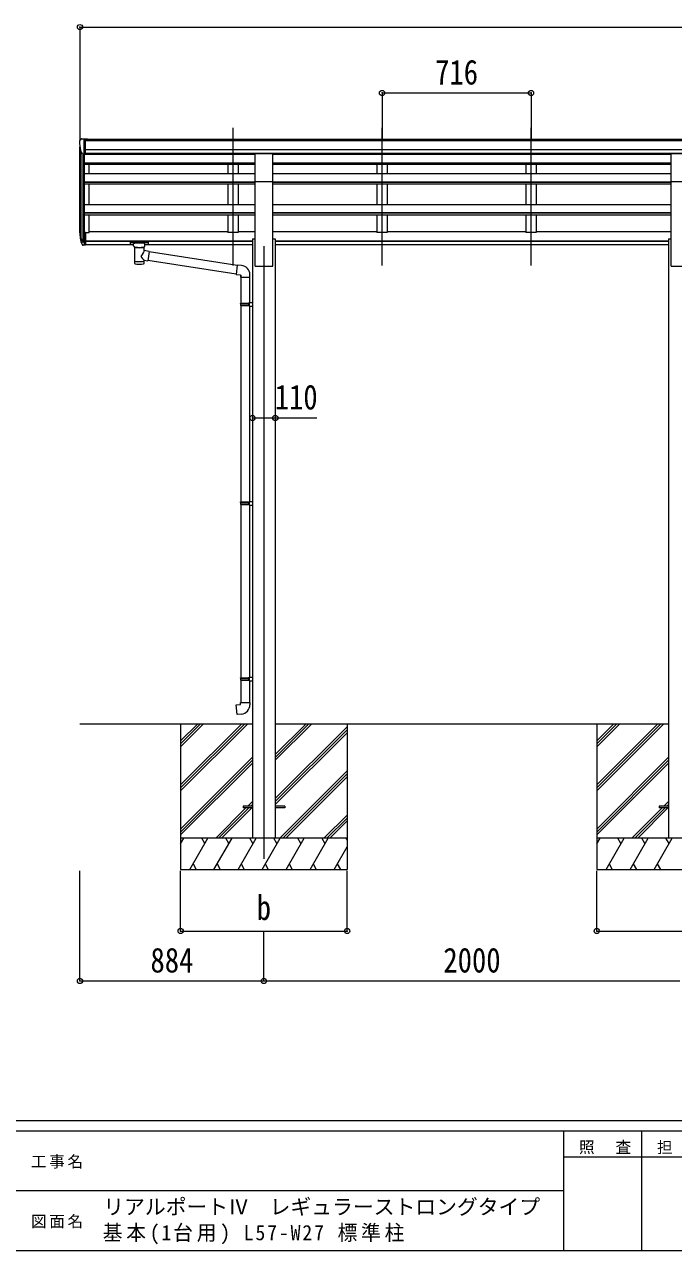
# Model space of a CAD drawing. Units: millimetres at full size, sheet at 1:25. Extents: x -6988 to 7066, y -4877 to 4823.
# Drawn here: x -300 to 2819, y -4877 to 1015 of the extents above; entities that cross this region are included whole.
import ezdxf
from ezdxf.enums import TextEntityAlignment as Align

# ---------------------------------------------------------------- set-up
doc = ezdxf.new("R2010")
doc.units = ezdxf.units.MM
doc.header["$LTSCALE"] = 25
doc.header["$PDMODE"] = 32
doc.header["$PDSIZE"] = 25
for name, color, linetype, lineweight in [('0-0_0', 7, 'Continuous', 9), ('0-1_本体', 4, 'Continuous', 9), ('0-2_部品', 7, 'Continuous', 9), ('0-8_PARTS2', 2, 'Continuous', 9), ('0-A_寸法', 6, 'Continuous', 9), ('F-0_240', 7, 'Continuous', 9)]:
    doc.layers.add(name, color=color, linetype=linetype, lineweight=lineweight)
doc.styles.add('ＭＳ ゴシック', font='')
doc.styles.get('ＭＳ ゴシック').set_extended_font_data('MS Gothic')

msp = doc.modelspace()

# ---------------------------------------------------------------- linework, layer by layer
at = {"layer": '0-0_0'}
for p, q in [((-33.87, -2345.47), (795.13, -2345.47)), ((450.13, -2345.47), (450.13, -3045.47)), ((450.13, -2639.65), (744.31, -2345.47)), ((450.13, -2653.79), (758.45, -2345.47)), ((450.13, -2667.93), (772.6, -2345.47)), ((450.13, -2455.8), (560.46, -2345.47)), ((450.13, -2441.66), (546.32, -2345.47)), ((450.13, -2427.52), (532.18, -2345.47)), ((905.13, -2521.3), (1080.96, -2345.47)), ((905.13, -2507.16), (1066.82, -2345.47)), ((905.13, -2493.02), (1052.68, -2345.47)), ((905.13, -2345.47), (2795.13, -2345.47)), ((1250.13, -2345.47), (1250.13, -3045.47)), ((2450.13, -2345.47), (2450.13, -3045.47)), ((2450.13, -2639.65), (2744.31, -2345.47)), ((2450.13, -2653.79), (2758.45, -2345.47)), ((2450.13, -2667.93), (2772.6, -2345.47)), ((2450.13, -2455.8), (2560.46, -2345.47)), ((2450.13, -2441.66), (2546.32, -2345.47)), ((2450.13, -2427.52), (2532.18, -2345.47)), ((905.13, -2705.15), (1250.13, -2360.15)), ((905.13, -2719.29), (1250.13, -2374.29)), ((905.13, -2733.43), (1250.13, -2388.44)), ((450.13, -2851.78), (795.13, -2506.78)), ((450.13, -2865.92), (795.13, -2520.93)), ((2450.13, -2851.78), (2795.13, -2506.78)), ((2450.13, -2865.92), (2795.13, -2520.93)), ((450.13, -2880.07), (795.13, -2535.07)), ((926.94, -2895.47), (1250.13, -2572.28)), ((941.08, -2895.47), (1250.13, -2586.43)), ((2450.13, -2880.07), (2795.13, -2535.07)), ((955.23, -2895.47), (1250.13, -2600.57)), ((618.57, -2895.47), (764.07, -2749.97)), ((632.72, -2895.47), (778.22, -2749.97)), ((646.86, -2895.47), (792.36, -2749.97)), ((773.07, -2740.97), (795.13, -2718.91)), ((787.22, -2740.97), (795.13, -2733.06)), ((2618.57, -2895.47), (2764.07, -2749.97)), ((2632.72, -2895.47), (2778.22, -2749.97)), ((2646.86, -2895.47), (2792.36, -2749.97)), ((2773.07, -2740.97), (2795.13, -2718.91)), ((2787.22, -2740.97), (2795.13, -2733.06)), ((1139.07, -2895.47), (1250.13, -2784.41)), ((1153.22, -2895.47), (1250.13, -2798.56)), ((1167.36, -2895.47), (1250.13, -2812.7)), ((1250.13, -2895.47), (450.13, -2895.47)), ((450.13, -2922.98), (466.01, -2895.47)), ((494.88, -3045.47), (581.48, -2895.47)), ((566.48, -2921.45), (551.48, -2895.47)), ((610.35, -3045.47), (696.95, -2895.47)), ((681.95, -2921.45), (666.95, -2895.47)), ((725.82, -3045.47), (812.42, -2895.47)), ((797.42, -2921.45), (782.42, -2895.47)), ((841.29, -3045.47), (927.89, -2895.47)), ((912.89, -2921.45), (897.89, -2895.47)), ((956.76, -3045.47), (1043.36, -2895.47)), ((1028.36, -2921.45), (1013.36, -2895.47)), ((1072.23, -3045.47), (1158.83, -2895.47)), ((1128.83, -2895.47), (1143.83, -2921.45)), ((1187.7, -3045.47), (1250.13, -2937.33)), ((1244.3, -2895.47), (1250.13, -2905.57)), ((3250.13, -2895.47), (2450.13, -2895.47)), ((2450.13, -2922.98), (2466.01, -2895.47)), ((2494.88, -3045.47), (2581.48, -2895.47)), ((2566.48, -2921.45), (2551.48, -2895.47)), ((2610.35, -3045.47), (2696.95, -2895.47)), ((2681.95, -2921.45), (2666.95, -2895.47)), ((2725.82, -3045.47), (2812.42, -2895.47)), ((2797.42, -2921.45), (2782.42, -2895.47)), ((450.13, -3045.47), (1250.13, -3045.47)), ((509.88, -3019.49), (524.87, -3045.47)), ((625.35, -3019.49), (640.35, -3045.47)), ((740.82, -3019.49), (755.82, -3045.47)), ((856.29, -3019.49), (871.29, -3045.47)), ((971.76, -3019.49), (986.76, -3045.47)), ((1087.23, -3019.49), (1102.23, -3045.47)), ((1202.7, -3019.49), (1217.7, -3045.47)), ((2450.13, -3045.47), (3250.13, -3045.47)), ((2509.88, -3019.49), (2524.87, -3045.47)), ((2625.35, -3019.49), (2640.35, -3045.47)), ((2740.82, -3019.49), (2755.82, -3045.47))]:
    msp.add_line(p, q, dxfattribs=at)
at = {"layer": '0-1_本体'}
for p, q in [((-33.87, 13.79), (-33.87, 427.31)), ((-7.37, 464.06), (5707.63, 464.06)), ((-7.37, 458.7), (5707.63, 458.7)), ((-7.37, 415.18), (5707.63, 415.18)), ((-29.59, 408.51), (-29.59, -10.47)), ((-19.87, 393.15), (-19.87, -28.47)), ((-13.87, 393.68), (-13.87, 15.96)), ((-13.87, 392.18), (807.63, 392.18)), ((-7.37, 397.51), (5707.63, 397.51)), ((807.63, 395.14), (-7.37, 395.14)), ((677.13, 395.14), (677.13, 392.18)), ((727.13, 395.14), (727.13, 392.18)), ((892.63, 395.14), (2807.63, 395.14)), ((892.63, 392.18), (2807.63, 392.18)), ((1393.13, 395.14), (1393.13, 392.18)), ((1443.13, 395.14), (1443.13, 392.18)), ((2109.13, 395.14), (2109.13, 392.18)), ((2159.13, 395.14), (2159.13, 392.18)), ((-13.87, 350.23), (807.63, 350.23)), ((-13.87, 348.53), (807.63, 348.53)), ((-13.87, 344.75), (807.63, 344.75)), ((-13.87, 299.32), (807.63, 299.32)), ((11.13, 299.32), (11.13, 344.75)), ((677.13, 344.75), (677.13, 299.32)), ((727.13, 344.75), (727.13, 299.32)), ((892.63, 350.23), (2807.63, 350.23)), ((892.63, 348.53), (2807.63, 348.53)), ((892.63, 344.75), (2807.63, 344.75)), ((892.63, 299.32), (2807.63, 299.32)), ((1393.13, 344.75), (1393.13, 299.32)), ((1443.13, 344.75), (1443.13, 299.32)), ((2109.13, 344.75), (2109.13, 299.32)), ((2159.13, 344.75), (2159.13, 299.32)), ((-13.87, 258.74), (807.63, 258.74)), ((-13.87, 257.05), (807.63, 257.05)), ((-13.87, 250.18), (807.63, 250.18)), ((11.13, 151.08), (11.13, 250.18)), ((677.13, 250.18), (677.13, 151.08)), ((727.13, 250.18), (727.13, 151.08)), ((807.63, -145.47), (807.63, 261.48)), ((892.63, -145.47), (892.63, 261.48)), ((892.63, 258.74), (2807.63, 258.74)), ((892.63, 257.05), (2807.63, 257.05)), ((892.63, 250.18), (2807.63, 250.18)), ((1393.13, 250.18), (1393.13, 151.08)), ((1443.13, 250.18), (1443.13, 151.08)), ((2109.13, 250.18), (2109.13, 151.08)), ((2159.13, 250.18), (2159.13, 151.08)), ((2807.63, -145.47), (2807.63, 261.48)), ((-13.87, 151.08), (807.63, 151.08)), ((892.63, 151.08), (2807.63, 151.08)), ((-13.87, 111.94), (807.63, 111.94)), ((-13.87, 110.27), (807.63, 110.27)), ((-13.87, 100.63), (807.63, 100.63)), ((11.13, 15.13), (11.13, 100.63)), ((677.13, 100.63), (677.13, 15.13)), ((892.63, 111.94), (2807.63, 111.94)), ((892.63, 110.27), (2807.63, 110.27)), ((892.63, 100.63), (2807.63, 100.63)), ((1393.13, 100.63), (1393.13, 15.13)), ((2109.13, 100.63), (2109.13, 15.13)), ((-7.37, 15.13), (11.13, 15.13)), ((11.13, 20.35), (677.13, 20.35)), ((727.13, 20.35), (807.63, 20.35)), ((892.63, 20.35), (1393.13, 20.35)), ((1443.13, 20.35), (2109.13, 20.35)), ((2159.13, 20.35), (2807.63, 20.35)), ((-7.37, -23.96), (795.13, -23.96)), ((-7.37, -25.34), (795.13, -25.34)), ((-7.37, -42.52), (224.13, -42.52)), ((278.13, -42.52), (795.13, -42.52)), ((795.13, -15.47), (795.13, -2895.47)), ((795.13, -15.47), (807.63, -15.47)), ((892.63, -15.47), (905.13, -15.47)), ((905.13, -15.47), (905.13, -2895.47)), ((905.13, -23.96), (2795.13, -23.96)), ((905.13, -25.34), (2795.13, -25.34)), ((905.13, -42.52), (2795.13, -42.52)), ((2795.13, -15.47), (2795.13, -2895.47)), ((2795.13, -15.47), (2807.63, -15.47)), ((807.63, -145.47), (892.63, -145.47)), ((2807.63, -145.47), (2892.63, -145.47))]:
    msp.add_line(p, q, dxfattribs=at)
for points in [[(727.13, 100.63), (727.13, 15.13), (677.13, 15.13)], [(1443.13, 100.63), (1443.13, 15.13), (1393.13, 15.13)], [(2159.13, 100.63), (2159.13, 15.13), (2109.13, 15.13)]]:
    msp.add_lwpolyline(points, dxfattribs=at)
at = {"layer": '0-2_部品'}
for p, q in [((-35.87, 456.3), (-35.87, 455.67)), ((-28.96, 465.1), (-33.03, 459.29)), ((-25.87, 465.67), (-28.2, 465.52)), ((-25.87, 465.67), (-7.37, 465.67)), ((-13.87, 392.68), (-13.87, 465.67)), ((-7.37, 465.67), (2.63, 465.58)), ((-7.37, 393.68), (-7.37, 465.67)), ((2.63, 463.48), (2.63, 465.58)), ((-21.49, 394.5), (-30.77, 410.56)), ((-13.87, 392.68), (-19.08, 393)), ((-7.37, 393.68), (-13.87, 393.68)), ((807.63, 395.64), (892.63, 395.64)), ((807.63, 261.49), (807.63, 395.64)), ((892.63, 261.49), (892.63, 395.64)), ((2807.63, 395.64), (2892.63, 395.64)), ((2807.63, 261.49), (2807.63, 395.64)), ((807.63, 261.49), (892.63, 261.49)), ((2807.63, 261.49), (2892.63, 261.49)), ((-13.87, 15.97), (-13.87, -45.91)), ((-7.37, 15.97), (-13.87, 15.97)), ((-7.37, 15.97), (-7.37, -45.09)), ((-31.48, -10.07), (-21.31, -29.24)), ((-20.3, -27.99), (-30.06, -9.58)), ((-28.89, -26.93), (-21.31, -44.41)), ((-13.87, -28.74), (-19, -28.74)), ((-13.87, -30.74), (-18.71, -30.74)), ((-13.87, -45.91), (-18.71, -45.91)), ((-7.37, -22.34), (-13.87, -22.34)), ((-7.37, -27.74), (-13.87, -27.74)), ((-7.37, -45.09), (-13.87, -45.09)), ((207.63, -30.81), (207.63, -41.57)), ((207.63, -31), (207.63, -32.54)), ((209.63, -30.14), (292.63, -30.14)), ((209.63, -32.32), (292.63, -32.32)), ((209.63, -42.23), (224.13, -42.23)), ((224.13, -49.04), (224.13, -38.76)), ((228.23, -53.54), (228.21, -133.83)), ((274.03, -71.11), (274.03, -53.53)), ((278.13, -49.04), (278.13, -38.76)), ((278.13, -42.23), (292.63, -42.23)), ((294.63, -30.81), (294.63, -41.57)), ((299.25, -75.02), (274.03, -71.11)), ((274.05, -133.83), (274.03, -117.2)), ((274.03, -117.45), (292.23, -120.28)), ((299.25, -75.02), (292.23, -120.28)), ((721.07, -142.38), (298.96, -76.9)), ((717.4, -184.32), (292.52, -118.4)), ((742.05, -142.51), (721.22, -140.68)), ((737.13, -198.25), (783.13, -198.25)), ((739.13, -189.39), (739.13, -323.38)), ((781.13, -189.39), (781.13, -320.83)), ((783.13, -198.25), (783.13, -187.33)), ((737.13, -325.38), (738.13, -323.38)), ((737.13, -325.38), (781.13, -325.38)), ((737.13, -325.38), (737.13, -333.38)), ((737.13, -333.38), (781.13, -333.38)), ((737.13, -333.38), (738.13, -335.38)), ((738.13, -323.38), (781.13, -323.38)), ((738.13, -335.38), (781.13, -335.38)), ((739.13, -335.38), (739.13, -1279.57)), ((776.65, -325.38), (776.22, -323.38)), ((779.13, -320.88), (795.13, -320.41)), ((779.13, -322.88), (779.13, -320.88)), ((779.13, -322.88), (781.13, -322.88)), ((779.13, -337.88), (779.13, -335.88)), ((779.13, -337.88), (795.13, -338.35)), ((781.13, -337.94), (781.13, -1277.01)), ((795.13, -320.41), (795.13, -338.35)), ((737.13, -1281.57), (738.13, -1279.57)), ((737.13, -1281.57), (781.13, -1281.57)), ((737.13, -1281.57), (737.13, -1289.57)), ((737.13, -1289.57), (781.13, -1289.57)), ((737.13, -1289.57), (738.13, -1291.57)), ((738.13, -1279.57), (781.13, -1279.57)), ((738.13, -1291.57), (781.13, -1291.57)), ((739.13, -1291.57), (739.13, -2124.73)), ((776.65, -1281.57), (776.22, -1279.57)), ((779.13, -1277.07), (795.13, -1276.6)), ((779.13, -1279.07), (779.13, -1277.07)), ((779.13, -1279.07), (781.13, -1279.07)), ((779.13, -1294.07), (779.13, -1292.07)), ((779.13, -1294.07), (795.13, -1294.54)), ((781.13, -1294.13), (781.13, -2122.17)), ((795.13, -1276.6), (795.13, -1294.54)), ((737.13, -2126.73), (738.13, -2124.73)), ((737.13, -2126.73), (781.13, -2126.73)), ((737.13, -2126.73), (737.13, -2134.73)), ((737.13, -2134.73), (781.13, -2134.73)), ((737.13, -2134.73), (738.13, -2136.73)), ((738.13, -2124.73), (781.13, -2124.73)), ((738.13, -2136.73), (781.13, -2136.73)), ((739.13, -2136.73), (739.13, -2242.87)), ((776.65, -2126.73), (776.22, -2124.73)), ((779.13, -2122.23), (795.13, -2121.76)), ((779.13, -2124.23), (779.13, -2122.23)), ((779.13, -2124.23), (781.13, -2124.23)), ((779.13, -2139.23), (779.13, -2137.23)), ((779.13, -2139.23), (795.13, -2139.7)), ((781.13, -2139.29), (781.13, -2242.87)), ((795.13, -2121.76), (795.13, -2139.7)), ((737.13, -2242.87), (783.13, -2242.87)), ((737.13, -2252.87), (737.13, -2242.87)), ((783.13, -2242.87), (783.13, -2253.79))]:
    msp.add_line(p, q, dxfattribs=at)
at = {"layer": '0-2_部品', "color": 4}
for p, q in [((750.13, -2740.97), (750.13, -2749.97)), ((795.13, -2740.97), (750.13, -2740.97)), ((795.13, -2749.97), (750.13, -2749.97)), ((950.13, -2740.97), (905.13, -2740.97)), ((950.13, -2749.97), (905.13, -2749.97)), ((950.13, -2740.97), (950.13, -2749.97)), ((2750.13, -2740.97), (2750.13, -2749.97)), ((2795.13, -2740.97), (2750.13, -2740.97)), ((2795.13, -2749.97), (2750.13, -2749.97))]:
    msp.add_line(p, q, dxfattribs=at)
at = {"layer": '0-2_部品'}
for points in [[(207.63, -30.81), (207.67, -30.61), (207.75, -30.47), (207.85, -30.38), (207.95, -30.32), (208.07, -30.27), (208.37, -30.21), (208.86, -30.17), (209.4, -30.14), (209.63, -30.14)], [(207.63, -41.57), (207.67, -41.76), (207.75, -41.9), (207.85, -41.99), (207.95, -42.05), (208.07, -42.1), (208.37, -42.16), (208.86, -42.21), (209.4, -42.23), (209.63, -42.23)], [(224.17, -48.98), (224.15, -49.34), (224.39, -50.3), (224.91, -51.18), (225.72, -52.02), (226.83, -52.81), (228.23, -53.54)], [(274.03, -53.53), (274.26, -53.43), (275.62, -52.7), (276.73, -51.85), (277.49, -50.99), (277.95, -50.09), (278.12, -49.2)], [(292.63, -30.14), (292.98, -30.15), (293.51, -30.17), (293.96, -30.22), (294.27, -30.3), (294.44, -30.4), (294.56, -30.54), (294.62, -30.72), (294.63, -30.81)], [(292.63, -42.23), (292.98, -42.23), (293.51, -42.2), (293.96, -42.15), (294.27, -42.07), (294.44, -41.97), (294.56, -41.84), (294.62, -41.66), (294.63, -41.57)], [(721.22, -140.68), (717.21, -186.51), (737.13, -188.25), (737.13, -198.25)], [(776.65, -325.38), (776.65, -333.38), (776.22, -335.38)], [(779.13, -335.88), (781.13, -335.88), (781.13, -322.88)], [(776.65, -1281.57), (776.65, -1289.57), (776.22, -1291.57)], [(779.13, -1292.07), (781.13, -1292.07), (781.13, -1279.07)], [(776.65, -2126.73), (776.65, -2134.73), (776.22, -2136.73)], [(779.13, -2137.23), (781.13, -2137.23), (781.13, -2124.23)], [(742.05, -2298.62), (721.22, -2300.44), (717.21, -2254.61), (737.13, -2252.87)]]:
    msp.add_lwpolyline(points, dxfattribs=at)
for centre, radius, start, end in [((-32.87, 456.3), 3, 93, 180), ((166.13, 455.67), 202, 180, 192.90261), ((-28.14, 464.53), 1, 93.5, 145), ((-18.89, 396), 3, 210, 266.5), ((54.79, 12.1), 89.07, 174.49576, 194.41188), ((54.08, 16.38), 88.05, 177.22392, 197.21071), ((99.35, 9.15), 133.22, 183.27987, 195.71302), ((-18.71, -27.74), 3, 210, 270), ((-18.71, -42.91), 3, 210, 270), ((-19, -27.24), 1.5, 210, 270), ((738.13, -187.33), 45, 0, 85), ((738.13, -2253.79), 45, 275, 0)]:
    msp.add_arc(centre, radius, start, end, dxfattribs=at)
for centre, major_axis, ratio, start_param, end_param in [((209.63, -32.54), (2, 0), 0.109601, 1.5707963, 3.1415927), ((251.13, -38.76), (27, 0), 0.122176, 6.2831853, 9.424778), ((251.14, -53.99), (-22.91, 0.42), 0.072511, 0.0008029, 1.5715993), ((251.14, -55.62), (-22.91, 0.42), 0.072511, 0.0008029, 1.5715993), ((251.12, -53.99), (22.92, 0.42), 0.07247, 4.71158, 6.2823764), ((251.12, -55.62), (22.92, 0.42), 0.07247, 4.71158, 6.2823764), ((262.13, -49.04), (16, 0), 0.361356, 6.2636979, 6.2831853), ((292.63, -32.54), (2, 0), 0.109601, 0, 1.5707963), ((251.13, -97.65), (-22.81, -26.62), 0.234429, 1.6855472, 3.1268519), ((253.69, -95.01), (20.32, -22.25), 0.045535, 0.0389954, 1.3075346), ((251.13, -133.83), (22.92, 0), 0.101955, 3.1415499, 6.2833984), ((251.13, -121.39), (22.91, 0), 0.122865, 3.1415927, 6.2831853)]:
    msp.add_ellipse(centre, major_axis=major_axis, ratio=ratio, start_param=start_param, end_param=end_param, dxfattribs=at)
at = {"layer": '0-8_PARTS2'}
for p, q in [((702.13, -143.13), (702.13, 519.4)), ((1418.13, -143.13), (1418.13, 519.4)), ((2134.13, -143.13), (2134.13, 519.4)), ((850.13, -49.33), (850.13, -2995.47))]:
    msp.add_line(p, q, dxfattribs=at)
at = {"layer": '0-A_寸法'}
for p, q in [((-33.87, 1002.89), (-33.87, 457.26)), ((-33.87, 1002.89), (5734.13, 1002.89)), ((1418.13, 686.27), (1418.13, 457.26)), ((1418.13, 686.27), (2134.13, 686.27)), ((2134.13, 686.27), (2134.13, 457.26)), ((795.13, -875.65), (905.13, -875.65)), ((905.13, -875.65), (1105.13, -875.65)), ((-33.87, -3581.84), (-33.87, -3052.89)), ((450.13, -3341.86), (450.13, -3052.89)), ((1250.13, -3341.86), (1250.13, -3052.89)), ((2450.13, -3341.86), (2450.13, -3052.89)), ((450.13, -3341.86), (1250.13, -3341.86)), ((850.13, -3581.84), (850.13, -3341.86)), ((2450.13, -3341.86), (3250.13, -3341.86)), ((-33.87, -3581.84), (850.13, -3581.84)), ((850.13, -3581.84), (2850.13, -3581.84))]:
    msp.add_line(p, q, dxfattribs=at)
for p in [(-33.87, 1002.89), (1418.13, 686.27), (2134.13, 686.27), (795.13, -875.65), (905.13, -875.65), (450.13, -3341.86), (1250.13, -3341.86), (2450.13, -3341.86), (-33.87, -3581.84), (850.13, -3581.84)]:
    msp.add_point(p, dxfattribs=at)
at = {"layer": 'F-0_240', "color": 5}
for p, q in [((-6987.88, -4252.21), (6712.12, -4252.21)), ((-6987.88, -4302.21), (4489.82, -4302.21)), ((2289.82, -4302.21), (2289.82, -4877.21)), ((2664.82, -4302.21), (2664.82, -4877.21)), ((2289.82, -4427.21), (3789.82, -4427.21)), ((-2835.18, -4589.71), (2289.82, -4589.71)), ((-6987.88, -4877.21), (6712.12, -4877.21))]:
    msp.add_line(p, q, dxfattribs=at)

# ---------------------------------------------------------------- texts
at = {"layer": '0-A_寸法', "color": 7, "style": 'ＭＳ ゴシック', "width": 0.85}
for s, p in [('716', (1673.01, 691.27)), ('110', (902.01, -870.65)), ('b', (815.76, -3324.36)), ('884', (305.01, -3576.84)), ('2000', (1712.63, -3576.84))]:
    msp.add_text(s, height=119.1, dxfattribs=at).set_placement(p, align=Align.BOTTOM_LEFT)
at = {"layer": 'F-0_240', "style": 'ＭＳ ゴシック'}
msp.add_text('リアルポートⅣ\u3000レギュラーストロングタイプ', height=73.31, dxfattribs=at).set_placement((78.1, -4725.87), align=Align.BOTTOM_LEFT)
at = {"layer": 'F-0_240', "attachment_point": 7, "style": 'ＭＳ ゴシック'}
for s, insert, char_height in [('\\T1.17;照\u3000査', (2364.83, -4414.71), 54.99), ('\\T1.17;担\u3000当', (2739.83, -4414.71), 54.99), ('\\T1.17;工事名', (-269.26, -4483.46), 54.99), ('\\T1.17;図面名', (-269.26, -4770.96), 54.99), ('\\T1.19;\\W0.95;基本(1台用)\\~L57-W27\\~標準柱', (75.55, -4847.54), 73.31)]:
    msp.add_mtext(s, dxfattribs=dict(at, insert=insert, char_height=char_height))

doc.saveas('drawing.dxf')
